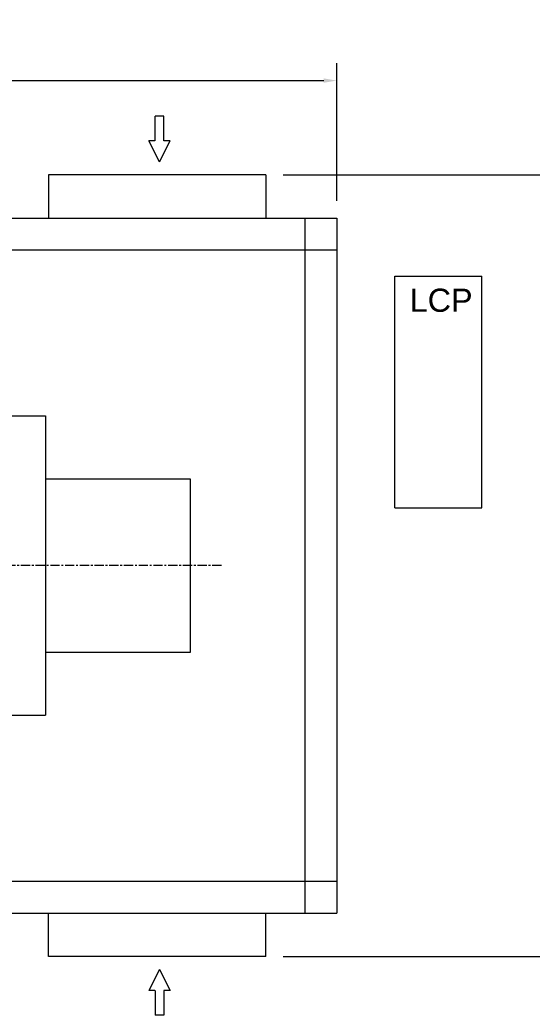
# Model space of a CAD drawing. Header units: millimetres. Extents: x 2 to 671028, y -1 to 511258.
# Drawn here: x 374596 to 419476, y 177440 to 264736 of the extents above; entities that cross this region are included whole.
import ezdxf

# ---------------------------------------------------------------- set-up
doc = ezdxf.new("R2010")
doc.units = ezdxf.units.MM
doc.header["$LTSCALE"] = 25.4
doc.linetypes.add('CENTER', pattern=[50.8, 31.75, -6.35, 6.35, -6.35])
doc.layers.get('Defpoints').update_dxf_attribs({"lineweight": 5})
doc.layers.add('06___ANNOTATIONS', color=7, linetype='Continuous', lineweight=5)
doc.layers.add('中心线', color=5, linetype='CENTER', lineweight=5)
doc.styles.add('Roman', font='arial.ttf')
doc.styles.get("Standard").update_dxf_attribs({"font": 'arial.ttf'})
doc.dimstyles.new('ISO-25', dxfattribs={"dimscale": 30, "dimtxt": 38.1, "dimasz": 38.1, "dimexe": 50.8, "dimexo": 50.8, "dimgap": 15.875, "dimtad": 1, "dimtih": 1, "dimtoh": 1, "dimdec": 1, "dimlfac": 0.03937, "dimdsep": 46, "dimtxsty": 'Standard', "dimcen": 63.5, "dimclrd": 7, "dimclre": 7, "dimclrt": 7, "dimadec": 0, "dimazin": 0, "dimtfac": 1, "dimtdec": 1, "dimtmove": 0, "dimatfit": 3, "dimfxl": 25.4, "dimlwd": 5, "dimlwe": 5, "dimarcsym": 0})

# ---------------------------------------------------------------- blocks, each defined once
blk = doc.blocks.new('*D50')
at = {"color": 7, "linetype": 'Continuous', "lineweight": 5, "transparency": 16777216}
for p, q in [((397671, 251158), (431412, 251158)), ((429888, 250015), (429888, 227715)), ((429888, 183721), (429888, 222483)), ((397671, 182578), (431412, 182578))]:
    blk.add_line(p, q, dxfattribs=at)
at = {"color": 7, "transparency": 16777216}
for points in [[(429697, 250015), (430078, 250015), (429888, 251158)], [(429697, 183721), (430078, 183721), (429888, 182578)]]:
    blk.add_solid(points, dxfattribs=at)
at = {"layer": 'Defpoints', "color": 0, "transparency": 16777216}
for p in [(396147, 251158), (396147, 182578), (429888, 182578)]:
    blk.add_point(p, dxfattribs=at)
at = {"color": 7, "lineweight": 5, "transparency": 16777216, "insert": (429888, 225099), "char_height": 4191, "attachment_point": 5, "style": 'Roman'}
blk.add_mtext('2700', dxfattribs=at)
blk = doc.blocks.new('*D52')
at = {"color": 7, "linetype": 'Continuous', "lineweight": 5, "transparency": 16777216}
for p, q in [((272828, 248872), (272828, 260938)), ((402368, 248872), (402368, 260938)), ((273971, 259414), (401225, 259414))]:
    blk.add_line(p, q, dxfattribs=at)
at = {"color": 7, "transparency": 16777216}
for points in [[(273971, 259605), (273971, 259224), (272828, 259414)], [(401225, 259605), (401225, 259224), (402368, 259414)]]:
    blk.add_solid(points, dxfattribs=at)
at = {"layer": 'Defpoints', "color": 0, "transparency": 16777216}
for p in [(402368, 259414), (272828, 247348), (402368, 247348)]:
    blk.add_point(p, dxfattribs=at)
at = {"color": 7, "lineweight": 5, "transparency": 16777216, "insert": (337598, 261986), "char_height": 4191, "attachment_point": 5, "style": 'Roman'}
blk.add_mtext('D', dxfattribs=at)

msp = doc.modelspace()

# ---------------------------------------------------------------- linework, layer by layer
at = {"color": 7, "lineweight": 5}
for p, q in [((387217.28, 256300.56), (386433.59, 256300.56)), ((386433.59, 254136.43), (386433.59, 256300.56)), ((387217.28, 254136.43), (387217.28, 256300.56)), ((386428.35, 254136.43), (385890.16, 254136.43)), ((387750.22, 254136.43), (387212.04, 254136.43)), ((396146.98, 251158.05), (377096.98, 251158.05)), ((377096.98, 251158.05), (377096.98, 247348.05)), ((396146.98, 251158.05), (396146.98, 247348.05)), ((272827.57, 247348.05), (402367.57, 247348.05)), ((399573.57, 247348.05), (399573.57, 186388.05)), ((402367.57, 247348.05), (402367.57, 186388.05)), ((272827.57, 244554.05), (402367.57, 244554.05)), ((407448.33, 221948.05), (407448.33, 242268.05)), ((407448.33, 242268.05), (415068.33, 242268.05)), ((415068.33, 221948.05), (415068.33, 242268.05)), ((326386.57, 230001.65), (376827.82, 230001.65)), ((376827.82, 230001.65), (376827.82, 203734.44)), ((376827.82, 224487.41), (389527.82, 224487.41)), ((389527.82, 224487.41), (389527.82, 209248.05)), ((407448.33, 221948.05), (415068.33, 221948.05)), ((389527.82, 209248.05), (376827.82, 209248.05)), ((326386.57, 203734.44), (376827.82, 203734.44)), ((272827.57, 189182.05), (402367.57, 189182.05)), ((272827.57, 186388.05), (402367.57, 186388.05)), ((377096.98, 182578.05), (377096.98, 186388.05)), ((396146.98, 182578.05), (396146.98, 186388.05)), ((396146.98, 182578.05), (377096.98, 182578.05)), ((386820.19, 181447.72), (385890.16, 179603.66)), ((386820.19, 181447.72), (387750.22, 179603.66)), ((386428.35, 179603.66), (385890.16, 179603.66)), ((386433.59, 179603.66), (386433.59, 177439.54)), ((387750.22, 179603.66), (387212.04, 179603.66)), ((387217.28, 179603.66), (387217.28, 177439.54)), ((387217.28, 177439.54), (386433.59, 177439.54))]:
    msp.add_line(p, q, dxfattribs=at)
at = {"color": 7, "linetype": 'Continuous', "lineweight": 5, "ltscale": 15}
for q in [(385890.16, 254136.43), (387750.22, 254136.43)]:
    msp.add_line((386820.19, 252292.38), q, dxfattribs=at)
at = {"layer": '中心线', "lineweight": 5}
msp.add_line((392262.94, 216868.05), (317895.2, 216868.05), dxfattribs=at)

# ---------------------------------------------------------------- texts
at = {"layer": '06___ANNOTATIONS', "color": 7, "linetype": 'Continuous', "lineweight": 5, "insert": (408746.08, 240131.25), "char_height": 2031.996, "width": 109153.0252, "attachment_point": 4, "style": 'Roman'}
msp.add_mtext('LCP', dxfattribs=at)

# ---------------------------------------------------------------- dimensions: what is measured, and where the dimension line sits
at = {"color": 7, "lineweight": 5}
dim = msp.add_linear_dim(base=(402367.57, 259414), p1=(272827.57, 247348.05), p2=(402367.57, 247348.05), text='D', dimstyle='ISO-25', override={"dimscale": 30, "dimtxt": 139.7, "dimpost": '\\X', "dimtxsty": 'Roman', "dimtmove": 1}, dxfattribs=at)
dim.commit()
dim.dimension.update_dxf_attribs({"geometry": '*D52', "text_midpoint": (337597.57, 261985.75)})
dim = msp.add_linear_dim(base=(429887.63, 182578.05), p1=(396146.98, 251158.05), p2=(396146.98, 182578.05), angle=90, dimstyle='ISO-25', override={"dimscale": 30, "dimtxt": 139.7, "dimpost": '\\X', "dimtxsty": 'Roman', "dimtmove": 1}, dxfattribs=at)
dim.commit()
dim.dimension.update_dxf_attribs({"geometry": '*D50', "text_midpoint": (429887.63, 225098.75), "dimtype": 160})

doc.saveas('drawing.dxf')
